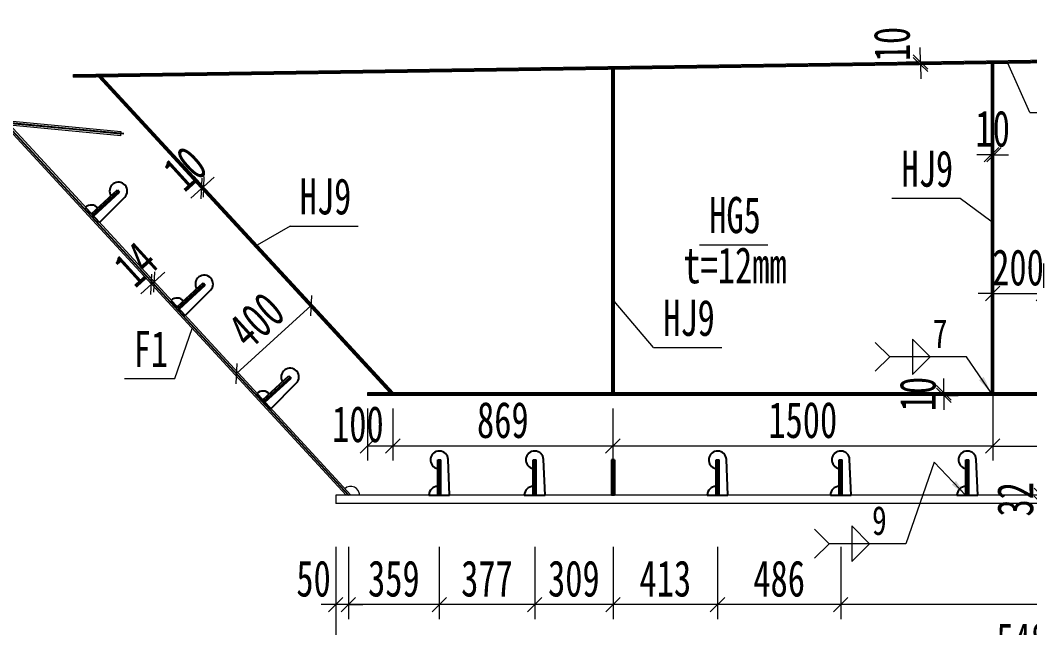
# Model space of a CAD drawing. Header units: millimetres. Extents: x 44597 to 300567, y -113054 to 73044.
# Drawn here: x 122285 to 126272, y -99678 to -97275 of the extents above; entities that cross this region are included whole.
import ezdxf
from ezdxf.enums import TextEntityAlignment as Align

# ---------------------------------------------------------------- set-up
doc = ezdxf.new("R2010")
doc.units = ezdxf.units.MM
doc.layers.get('Defpoints').update_dxf_attribs({"color": 8})
for name, color, linetype, lineweight in [('Dim', 4, 'Continuous', 15), ('文字', 7, 'Continuous', 15), ('细实线', 4, 'Continuous', 15), ('钢板粗线', 1, 'Continuous', 25), ('钢板细线', 6, 'Continuous', 15)]:
    doc.layers.add(name, color=color, linetype=linetype, lineweight=lineweight)
doc.layers.add('Text', color=4, linetype='Continuous')
doc.styles.add('111', font='', dxfattribs={"width": 0.7})
doc.styles.add('BM_Dim', font='', dxfattribs={"width": 0.85})
doc.styles.add('SMEDI', font='', dxfattribs={"width": 0.75})
doc.styles.get("Standard").update_dxf_attribs({"font": ''})
doc.styles.get('111').set_extended_font_data('仿宋_GB2312')
doc.styles.get('BM_Dim').set_extended_font_data('仿宋_GB2312')
doc.styles.get('SMEDI').set_extended_font_data('仿宋_GB2312')
doc.styles.get('Standard').set_extended_font_data('仿宋_GB2312')
doc.dimstyles.new('200', dxfattribs={"dimscale": 0, "dimtxt": 2.5, "dimasz": 1, "dimexe": 1, "dimexo": 1, "dimgap": 0.6, "dimtad": 1, "dimdec": 0, "dimdsep": 46, "dimtxsty": '111', "dimblk": 'OBLIQUE', "dimcen": 0, "dimclrd": 4, "dimclre": 4, "dimclrt": 4, "dimadec": 1, "dimazin": 2, "dimtfac": 1, "dimtdec": 0, "dimtix": 1, "dimtmove": 2, "dimatfit": 3, "dimfxl": 4, "dimfxlon": 1, "dimtolj": 1, "dimlwd": -1, "dimlwe": -1, "dimarcsym": 0})
doc.dimstyles.new('MSteel_1.0_1.0', dxfattribs={"dimtxt": 3, "dimasz": 1.2, "dimexe": 1, "dimexo": 1, "dimgap": 1, "dimtad": 3, "dimtoh": 1, "dimdec": 0, "dimzin": 0, "dimdsep": 46, "dimtxsty": 'Standard', "dimblk": 'ARCHTICK', "dimcen": 0.09, "dimclrd": 3, "dimclre": 3, "dimadec": 0, "dimazin": 0, "dimtfac": 1, "dimtdec": 4, "dimtofl": 0, "dimtmove": 0, "dimatfit": 3, "dimfxl": 1, "dimtolj": 1, "dimtzin": 0, "dimarcsym": 0})

# ---------------------------------------------------------------- blocks, each defined once
blk = doc.blocks.new('_Oblique')
at = {"color": 0, "linetype": 'ByBlock', "lineweight": -2}
blk.add_line((-0.5, -0.5), (0.5, 0.5), dxfattribs=at)
blk = doc.blocks.new('*D2930')
at = {"layer": 'Defpoints', "color": 0, "transparency": 16777216}
for p in [(123531.2, -99185.5), (129020.4, -99173.9), (123531.2, -99832.6)]:
    blk.add_point(p, dxfattribs=at)
at = {"layer": '细实线', "color": 4, "transparency": 16777216}
for p, q in [((123531.2, -99604), (123531.2, -99889.8)), ((129020.4, -99604), (129020.4, -99889.8)), ((129020.4, -99832.6), (123531.2, -99832.6))]:
    blk.add_line(p, q, dxfattribs=at)
at = {"layer": '细实线', "color": 4, "transparency": 16777216, "xscale": 57.14285714285715, "yscale": 57.14285714285715, "zscale": 57.14285714285715, "rotation": 180}
blk.add_blockref('_Oblique', (123531.2, -99832.6), dxfattribs=at)
at = {"layer": '细实线', "color": 4, "transparency": 16777216, "xscale": 57.14285714285715, "yscale": 57.14285714285715, "zscale": 57.14285714285715}
blk.add_blockref('_Oblique', (129020.4, -99832.6), dxfattribs=at)
at = {"layer": '细实线', "color": 4, "transparency": 16777216, "insert": (126275.8, -99730.4), "char_height": 142.86, "attachment_point": 5, "style": '111'}
blk.add_mtext('\\A1;5489', dxfattribs=at)
blk = doc.blocks.new('*D2931')
at = {"layer": 'Defpoints', "color": 0, "transparency": 16777216}
for p in [(123656.6, -98753.5), (123756.6, -98753.5), (123656.6, -98959)]:
    blk.add_point(p, dxfattribs=at)
at = {"layer": '细实线', "color": 4, "transparency": 16777216}
for p, q in [((123656.6, -98810.6), (123656.6, -99016.1)), ((123756.6, -98810.6), (123756.6, -99016.1)), ((123756.6, -98959), (123656.6, -98959))]:
    blk.add_line(p, q, dxfattribs=at)
at = {"layer": '细实线', "color": 4, "transparency": 16777216, "xscale": 57.14285714285715, "yscale": 57.14285714285715, "zscale": 57.14285714285715, "rotation": 180}
blk.add_blockref('_Oblique', (123656.6, -98959), dxfattribs=at)
at = {"layer": '细实线', "color": 4, "transparency": 16777216, "xscale": 57.14285714285715, "yscale": 57.14285714285715, "zscale": 57.14285714285715}
blk.add_blockref('_Oblique', (123756.6, -98959), dxfattribs=at)
at = {"layer": '细实线', "color": 4, "transparency": 16777216, "insert": (123618.5, -98873.2), "char_height": 142.86, "attachment_point": 5, "style": '111'}
blk.add_mtext('\\A1;100', dxfattribs=at)
blk = doc.blocks.new('*D2935')
at = {"layer": 'Defpoints', "color": 0, "transparency": 16777216}
for p in [(124625.4, -98753.5), (126125.4, -98748.5), (124625.4, -98959)]:
    blk.add_point(p, dxfattribs=at)
at = {"layer": '细实线', "color": 4, "transparency": 16777216}
for p, q in [((124625.4, -98810.6), (124625.4, -99016.1)), ((126125.4, -98805.6), (126125.4, -99016.1)), ((126125.4, -98959), (124625.4, -98959))]:
    blk.add_line(p, q, dxfattribs=at)
at = {"layer": '细实线', "color": 4, "transparency": 16777216, "xscale": 57.14285714285715, "yscale": 57.14285714285715, "zscale": 57.14285714285715, "rotation": 180}
blk.add_blockref('_Oblique', (124625.4, -98959), dxfattribs=at)
at = {"layer": '细实线', "color": 4, "transparency": 16777216, "xscale": 57.14285714285715, "yscale": 57.14285714285715, "zscale": 57.14285714285715}
blk.add_blockref('_Oblique', (126125.4, -98959), dxfattribs=at)
at = {"layer": '细实线', "color": 4, "transparency": 16777216, "insert": (125375.4, -98856.7), "char_height": 142.86, "attachment_point": 5, "style": '111'}
blk.add_mtext('\\A1;1500', dxfattribs=at)
blk = doc.blocks.new('*D2936')
at = {"layer": 'Defpoints', "color": 0, "transparency": 16777216}
for p in [(124626.1, -99153.5), (125038.9, -99153.5), (124626.1, -99585.8)]:
    blk.add_point(p, dxfattribs=at)
at = {"layer": '细实线', "color": 4, "transparency": 16777216}
for p, q in [((124626.1, -99357.2), (124626.1, -99643)), ((125038.9, -99357.2), (125038.9, -99643)), ((125038.9, -99585.8), (124626.1, -99585.8))]:
    blk.add_line(p, q, dxfattribs=at)
at = {"layer": '细实线', "color": 4, "transparency": 16777216, "xscale": 57.14285714285715, "yscale": 57.14285714285715, "zscale": 57.14285714285715, "rotation": 180}
blk.add_blockref('_Oblique', (124626.1, -99585.8), dxfattribs=at)
at = {"layer": '细实线', "color": 4, "transparency": 16777216, "xscale": 57.14285714285715, "yscale": 57.14285714285715, "zscale": 57.14285714285715}
blk.add_blockref('_Oblique', (125038.9, -99585.8), dxfattribs=at)
at = {"layer": '细实线', "color": 4, "transparency": 16777216, "insert": (124832.5, -99483.6), "char_height": 142.86, "attachment_point": 5, "style": '111'}
blk.add_mtext('\\A1;413', dxfattribs=at)
blk = doc.blocks.new('12-140加劲 有过焊孔')
at = {"layer": 'Defpoints'}
blk.add_line((0, 0), (0, 140), dxfattribs=at)
at = {"layer": '钢板粗线', "color": 7}
for p, q in [((-6, 0), (-6, 140)), ((-6, 140), (6, 140)), ((6, 0), (6, 140)), ((41, 0), (35, 141.5)), ((-41, 0), (41, 0))]:
    blk.add_line(p, q, dxfattribs=at)
for centre, start, end in [((0, 140), 2.441, 260.1291), ((-6, 0), 90, 180)]:
    blk.add_arc(centre, 35, start, end, dxfattribs=at)
blk = doc.blocks.new('*D874')
at = {"layer": 'Defpoints', "color": 0, "transparency": 16777216}
for p in [(-3589.7, -2267.1), (-3729.8, -2299.1), (-3589.7, -2299.1)]:
    blk.add_point(p, dxfattribs=at)
at = {"layer": '细实线', "color": 4, "transparency": 16777216}
for p, q in [((-3729.8, -2267.1), (-3729.8, -2209.9)), ((-3646.9, -2267.1), (-3786.9, -2267.1)), ((-3729.8, -2267.1), (-3729.8, -2299.1)), ((-3646.9, -2299.1), (-3786.9, -2299.1)), ((-3729.8, -2299.1), (-3729.8, -2356.2))]:
    blk.add_line(p, q, dxfattribs=at)
at = {"layer": '细实线', "color": 4, "transparency": 16777216, "xscale": 57.14285714285715, "yscale": 57.14285714285715, "zscale": 57.14285714285715}
for p, rotation in [((-3729.8, -2267.1), 270), ((-3729.8, -2299.1), 90)]:
    blk.add_blockref('_Oblique', p, dxfattribs=dict(at, rotation=rotation))
at = {"layer": '细实线', "color": 4, "transparency": 16777216, "insert": (-3832, -2283.1), "char_height": 142.86, "attachment_point": 5, "rotation": 90, "style": '111'}
blk.add_mtext('\\A1;32', dxfattribs=at)
blk = doc.blocks.new('*D875')
at = {"layer": 'Defpoints', "color": 0, "transparency": 16777216}
for p in [(-4115.6, -1862.1), (-4115.6, -1872.1), (-4115, -1872.1)]:
    blk.add_point(p, dxfattribs=at)
at = {"layer": '细实线', "color": 4, "transparency": 16777216}
for p, q in [((-4115, -1862.1), (-4115, -1804.9)), ((-4115, -1862.1), (-4057.8, -1862.1)), ((-4115, -1862.1), (-4115, -1872.1)), ((-4115, -1872.1), (-4057.8, -1872.1)), ((-4115, -1872.1), (-4115, -1929.2))]:
    blk.add_line(p, q, dxfattribs=at)
at = {"layer": '细实线', "color": 4, "transparency": 16777216, "xscale": 57.14285714285715, "yscale": 57.14285714285715, "zscale": 57.14285714285715}
for p, rotation in [((-4115, -1862.1), 270), ((-4115, -1872.1), 90)]:
    blk.add_blockref('_Oblique', p, dxfattribs=dict(at, rotation=rotation))
at = {"layer": '细实线', "color": 4, "transparency": 16777216, "insert": (-4217.2, -1867.1), "char_height": 142.86, "attachment_point": 5, "rotation": 90, "style": '111'}
blk.add_mtext('\\A1;10', dxfattribs=at)
blk = doc.blocks.new('*D876')
at = {"layer": 'Defpoints', "color": 0, "transparency": 16777216}
for p in [(-3916.9, -920.7), (-3926.9, -975.4), (-3916.9, -975.4)]:
    blk.add_point(p, dxfattribs=at)
at = {"layer": '细实线', "color": 4, "transparency": 16777216}
for p, q in [((-3926.9, -920.7), (-3926.9, -863.5)), ((-3916.9, -920.7), (-3916.9, -863.5)), ((-3926.9, -920.7), (-3984, -920.7)), ((-3926.9, -920.7), (-3916.9, -920.7)), ((-3916.9, -920.7), (-3859.8, -920.7))]:
    blk.add_line(p, q, dxfattribs=at)
at = {"layer": '细实线', "color": 4, "transparency": 16777216, "xscale": 57.14285714285715, "yscale": 57.14285714285715, "zscale": 57.14285714285715}
blk.add_blockref('_Oblique', (-3926.9, -920.7), dxfattribs=at)
at = {"layer": '细实线', "color": 4, "transparency": 16777216, "xscale": 57.14285714285715, "yscale": 57.14285714285715, "zscale": 57.14285714285715, "rotation": 180}
blk.add_blockref('_Oblique', (-3916.9, -920.7), dxfattribs=at)
at = {"layer": '细实线', "color": 4, "transparency": 16777216, "insert": (-3921.9, -818.4), "char_height": 142.86, "attachment_point": 5, "style": '111'}
blk.add_mtext('\\A1;10', dxfattribs=at)
blk = doc.blocks.new('*D877')
at = {"layer": 'Defpoints', "color": 0, "transparency": 16777216}
for p in [(-3921.9, -1776.5), (-2421.9, -1864.1), (-2421.9, -2072.6)]:
    blk.add_point(p, dxfattribs=at)
at = {"layer": '细实线', "color": 4, "transparency": 16777216}
for p, q in [((-3921.9, -1844), (-3921.9, -2129.7)), ((-2421.9, -1921.2), (-2421.9, -2129.7)), ((-3921.9, -2072.6), (-2421.9, -2072.6))]:
    blk.add_line(p, q, dxfattribs=at)
at = {"layer": '细实线', "color": 4, "transparency": 16777216, "xscale": 57.14285714285715, "yscale": 57.14285714285715, "zscale": 57.14285714285715, "rotation": 180}
blk.add_blockref('_Oblique', (-3921.9, -2072.6), dxfattribs=at)
at = {"layer": '细实线', "color": 4, "transparency": 16777216, "xscale": 57.14285714285715, "yscale": 57.14285714285715, "zscale": 57.14285714285715}
blk.add_blockref('_Oblique', (-2421.9, -2072.6), dxfattribs=at)
at = {"layer": '细实线', "color": 4, "transparency": 16777216, "insert": (-3171.9, -1970.3), "char_height": 142.86, "attachment_point": 5, "style": '111'}
blk.add_mtext('\\A1;1500', dxfattribs=at)
blk = doc.blocks.new('*D880')
at = {"layer": 'Defpoints', "color": 0, "transparency": 16777216}
for p in [(-3721.9, -1293.6), (-3921.9, -1351.9), (-3721.9, -1469.4)]:
    blk.add_point(p, dxfattribs=at)
at = {"layer": '细实线', "color": 4, "transparency": 16777216}
for p, q in [((-3721.9, -1350.7), (-3721.9, -1526.6)), ((-3921.9, -1409.1), (-3921.9, -1526.6)), ((-3921.9, -1469.4), (-3979, -1469.4)), ((-3921.9, -1469.4), (-3721.9, -1469.4)), ((-3721.9, -1469.4), (-3664.8, -1469.4))]:
    blk.add_line(p, q, dxfattribs=at)
at = {"layer": '细实线', "color": 4, "transparency": 16777216, "xscale": 57.14285714285715, "yscale": 57.14285714285715, "zscale": 57.14285714285715}
blk.add_blockref('_Oblique', (-3921.9, -1469.4), dxfattribs=at)
at = {"layer": '细实线', "color": 4, "transparency": 16777216, "xscale": 57.14285714285715, "yscale": 57.14285714285715, "zscale": 57.14285714285715, "rotation": 180}
blk.add_blockref('_Oblique', (-3721.9, -1469.4), dxfattribs=at)
at = {"layer": '细实线', "color": 4, "transparency": 16777216, "insert": (-3821.9, -1367.2), "char_height": 142.86, "attachment_point": 5, "style": '111'}
blk.add_mtext('\\A1;200', dxfattribs=at)
blk = doc.blocks.new('角焊缝1')
at = {"layer": 'Dim'}
blk.add_line((-3101.175, 370.223), (-3106.48, 370.223), dxfattribs=at)
blk.add_lwpolyline([(-3107.48, 369.223), (-3106.48, 370.223), (-3107.48, 371.223)], dxfattribs=at)
blk.add_lwpolyline([(-3104.907, 371.455), (-3104.907, 368.992), (-3103.675, 370.223)], close=True, dxfattribs=at)
blk = doc.blocks.new('_ArchTick')
at = {"color": 0, "linetype": 'ByBlock', "const_width": 0.15}
blk.add_lwpolyline([(-0.5, -0.5), (0.5, 0.5)], dxfattribs=at)
blk = doc.blocks.new('*D887')
at = {"layer": 'Defpoints', "color": 0, "transparency": 16777216}
for p in [(-4171.7, -553.6), (-4206.9, -564.2), (-4171.6, -563.6)]:
    blk.add_point(p, dxfattribs=at)
at = {"layer": '细实线', "color": 4, "transparency": 16777216}
for p, q in [((-4207, -554.2), (-4207.9, -497)), ((-4207, -554.2), (-4264.2, -555)), ((-4207, -554.2), (-4206.9, -564.2)), ((-4206.9, -564.2), (-4264, -565)), ((-4206.9, -564.2), (-4206, -621.3))]:
    blk.add_line(p, q, dxfattribs=at)
at = {"layer": '细实线', "color": 4, "transparency": 16777216, "xscale": 57.14285714285715, "yscale": 57.14285714285715, "zscale": 57.14285714285715}
for p, rotation in [((-4207, -554.2), 270.8593722436547), ((-4206.9, -564.2), 90.8593722436547)]:
    blk.add_blockref('_Oblique', p, dxfattribs=dict(at, rotation=rotation))
at = {"layer": '细实线', "color": 4, "transparency": 16777216, "insert": (-4319.2, -483.4), "char_height": 142.86, "attachment_point": 5, "rotation": 90.8594, "style": '111'}
blk.add_mtext('\\A1;10', dxfattribs=at)
blk = doc.blocks.new('*D893')
at = {"layer": 'Defpoints', "color": 0, "transparency": 16777216}
for p in [(-4521.9, -2267.1), (-1521.9, -2267.1), (-4521.9, -2699.4)]:
    blk.add_point(p, dxfattribs=at)
at = {"layer": '细实线', "color": 4, "transparency": 16777216}
for p, q in [((-4521.9, -2470.8), (-4521.9, -2756.6)), ((-1521.9, -2470.8), (-1521.9, -2756.6)), ((-1521.9, -2699.4), (-4521.9, -2699.4))]:
    blk.add_line(p, q, dxfattribs=at)
at = {"layer": '细实线', "color": 4, "transparency": 16777216, "xscale": 57.14285714285715, "yscale": 57.14285714285715, "zscale": 57.14285714285715, "rotation": 180}
blk.add_blockref('_Oblique', (-4521.9, -2699.4), dxfattribs=at)
at = {"layer": '细实线', "color": 4, "transparency": 16777216, "xscale": 57.14285714285715, "yscale": 57.14285714285715, "zscale": 57.14285714285715}
blk.add_blockref('_Oblique', (-1521.9, -2699.4), dxfattribs=at)
at = {"layer": '细实线', "color": 4, "transparency": 16777216, "insert": (-3021.9, -2597.2), "char_height": 142.86, "attachment_point": 5, "style": '111'}
blk.add_mtext('\\A1;6×500', dxfattribs=at)
blk = doc.blocks.new('14-160加劲 有过焊孔')
at = {"layer": 'Defpoints'}
blk.add_line((38609.4, 31489.3), (38609.4, 31629.3), dxfattribs=at)
at = {"layer": '钢板粗线', "color": 7}
for p, q in [((38603.4, 31489.3), (38603.4, 31629.3)), ((38603.4, 31629.3), (38615.4, 31629.3)), ((38615.4, 31489.3), (38615.4, 31629.3)), ((38650.4, 31489.3), (38644.3, 31630.8)), ((38568.4, 31489.3), (38650.4, 31489.3))]:
    blk.add_line(p, q, dxfattribs=at)
for centre, start, end in [((38609.4, 31629.3), 2.441, 260.1291), ((38603.4, 31489.3), 90, 180)]:
    blk.add_arc(centre, 35, start, end, dxfattribs=at)
blk = doc.blocks.new('*D2941')
at = {"layer": 'Defpoints', "color": 0, "transparency": 16777216}
for p in [(122813.7, -98309.9), (122814.2, -98331.2), (122824.6, -98321.7)]:
    blk.add_point(p, dxfattribs=at)
at = {"layer": '细实线', "color": 4, "transparency": 16777216}
for p, q in [((122813.7, -98309.9), (122775.3, -98267.6)), ((122813.7, -98309.9), (122856, -98271.4)), ((122803.4, -98319.3), (122764.9, -98277)), ((122803.4, -98319.3), (122813.7, -98309.9)), ((122803.4, -98319.3), (122761.1, -98357.7))]:
    blk.add_line(p, q, dxfattribs=at)
at = {"layer": '细实线', "color": 4, "transparency": 16777216, "xscale": 57.14285714285715, "yscale": 57.14285714285715, "zscale": 57.14285714285715}
for p, rotation in [((122813.7, -98309.9), 222.3094118037974), ((122803.4, -98319.3), 42.30941180379739)]:
    blk.add_blockref('_Oblique', p, dxfattribs=dict(at, rotation=rotation))
at = {"layer": '细实线', "color": 4, "transparency": 16777216, "insert": (122740.8, -98240.1), "char_height": 142.86, "attachment_point": 5, "rotation": 42.3094, "style": '111'}
blk.add_mtext('\\A1;14', dxfattribs=at)
blk = doc.blocks.new('*D2942')
at = {"layer": 'Defpoints', "color": 0, "transparency": 16777216}
for p in [(123008.9, -97934.2), (123026.9, -97954), (123019.5, -97960.7)]:
    blk.add_point(p, dxfattribs=at)
at = {"layer": '细实线', "color": 4, "transparency": 16777216}
for p, q in [((123001.5, -97940.9), (122963.1, -97898.7)), ((123008.9, -97934.2), (122970.5, -97892)), ((123008.9, -97934.2), (123051.2, -97895.7)), ((123001.5, -97940.9), (122959.3, -97979.4)), ((123001.5, -97940.9), (123008.9, -97934.2))]:
    blk.add_line(p, q, dxfattribs=at)
at = {"layer": '细实线', "color": 4, "transparency": 16777216, "xscale": 57.14285714285715, "yscale": 57.14285714285715, "zscale": 57.14285714285715}
for p, rotation in [((123001.5, -97940.9), 42.31909851144874), ((123008.9, -97934.2), 222.3190985114487)]:
    blk.add_blockref('_Oblique', p, dxfattribs=dict(at, rotation=rotation))
at = {"layer": '细实线', "color": 4, "transparency": 16777216, "insert": (122936.4, -97862), "char_height": 142.86, "attachment_point": 5, "rotation": 42.3191, "style": '111'}
blk.add_mtext('\\A1;10', dxfattribs=at)
blk = doc.blocks.new('*D2943')
at = {"layer": 'Defpoints', "color": 0, "transparency": 16777216}
for p in [(123434.5, -98403.5), (123475.4, -98448.4), (123179.7, -98717.6)]:
    blk.add_point(p, dxfattribs=at)
at = {"layer": '细实线', "color": 4, "transparency": 16777216}
for p, q in [((123436.9, -98406.2), (123396, -98361.2)), ((123138.8, -98672.7), (123434.5, -98403.5)), ((123141.2, -98675.4), (123100.3, -98630.5))]:
    blk.add_line(p, q, dxfattribs=at)
at = {"layer": '细实线', "color": 4, "transparency": 16777216, "xscale": 57.14285714285715, "yscale": 57.14285714285715, "zscale": 57.14285714285715}
for p, rotation in [((123434.5, -98403.5), 42.31909851127168), ((123138.8, -98672.7), 222.3190985112716)]:
    blk.add_blockref('_Oblique', p, dxfattribs=dict(at, rotation=rotation))
at = {"layer": '细实线', "color": 4, "transparency": 16777216, "insert": (123217.8, -98462.5), "char_height": 142.86, "attachment_point": 5, "rotation": 42.3191, "style": '111'}
blk.add_mtext('\\A1;400', dxfattribs=at)
blk = doc.blocks.new('*D2944')
at = {"layer": 'Defpoints', "color": 0, "transparency": 16777216}
for p in [(123531.2, -99153.5), (123581.2, -99153.5), (123531.2, -99585.8)]:
    blk.add_point(p, dxfattribs=at)
at = {"layer": '细实线', "color": 4, "transparency": 16777216}
for p, q in [((123531.2, -99357.2), (123531.2, -99643)), ((123581.2, -99357.2), (123581.2, -99643)), ((123531.2, -99585.8), (123474, -99585.8)), ((123581.2, -99585.8), (123531.2, -99585.8)), ((123581.2, -99585.8), (123638.3, -99585.8))]:
    blk.add_line(p, q, dxfattribs=at)
at = {"layer": '细实线', "color": 4, "transparency": 16777216, "xscale": 57.14285714285715, "yscale": 57.14285714285715, "zscale": 57.14285714285715}
blk.add_blockref('_Oblique', (123531.2, -99585.8), dxfattribs=at)
at = {"layer": '细实线', "color": 4, "transparency": 16777216, "xscale": 57.14285714285715, "yscale": 57.14285714285715, "zscale": 57.14285714285715, "rotation": 180}
blk.add_blockref('_Oblique', (123581.2, -99585.8), dxfattribs=at)
at = {"layer": '细实线', "color": 4, "transparency": 16777216, "insert": (123443.5, -99483.6), "char_height": 142.86, "attachment_point": 5, "style": '111'}
blk.add_mtext('\\A1;50', dxfattribs=at)
blk = doc.blocks.new('*D2949')
at = {"layer": 'Defpoints', "color": 0, "transparency": 16777216}
for p in [(125038.9, -99153.5), (125525.4, -99153.5), (125038.9, -99585.8)]:
    blk.add_point(p, dxfattribs=at)
at = {"layer": '细实线', "color": 4, "transparency": 16777216}
for p, q in [((125038.9, -99357.2), (125038.9, -99643)), ((125525.4, -99357.2), (125525.4, -99643)), ((125525.4, -99585.8), (125038.9, -99585.8))]:
    blk.add_line(p, q, dxfattribs=at)
at = {"layer": '细实线', "color": 4, "transparency": 16777216, "xscale": 57.14285714285715, "yscale": 57.14285714285715, "zscale": 57.14285714285715, "rotation": 180}
blk.add_blockref('_Oblique', (125038.9, -99585.8), dxfattribs=at)
at = {"layer": '细实线', "color": 4, "transparency": 16777216, "xscale": 57.14285714285715, "yscale": 57.14285714285715, "zscale": 57.14285714285715}
blk.add_blockref('_Oblique', (125525.4, -99585.8), dxfattribs=at)
at = {"layer": '细实线', "color": 4, "transparency": 16777216, "insert": (125282.1, -99483.6), "char_height": 142.86, "attachment_point": 5, "style": '111'}
blk.add_mtext('\\A1;486', dxfattribs=at)
blk = doc.blocks.new('*D2958')
at = {"layer": 'Defpoints', "color": 0, "transparency": 16777216}
for p in [(123756.6, -98753.5), (124625.4, -98753.5), (123756.6, -98959)]:
    blk.add_point(p, dxfattribs=at)
at = {"layer": '细实线', "color": 4, "transparency": 16777216}
for p, q in [((123756.6, -98810.6), (123756.6, -99016.1)), ((124625.4, -98810.6), (124625.4, -99016.1)), ((124625.4, -98959), (123756.6, -98959))]:
    blk.add_line(p, q, dxfattribs=at)
at = {"layer": '细实线', "color": 4, "transparency": 16777216, "xscale": 57.14285714285715, "yscale": 57.14285714285715, "zscale": 57.14285714285715, "rotation": 180}
blk.add_blockref('_Oblique', (123756.6, -98959), dxfattribs=at)
at = {"layer": '细实线', "color": 4, "transparency": 16777216, "xscale": 57.14285714285715, "yscale": 57.14285714285715, "zscale": 57.14285714285715}
blk.add_blockref('_Oblique', (124625.4, -98959), dxfattribs=at)
at = {"layer": '细实线', "color": 4, "transparency": 16777216, "insert": (124191, -98856.7), "char_height": 142.86, "attachment_point": 5, "style": '111'}
blk.add_mtext('\\A1;869', dxfattribs=at)
blk = doc.blocks.new('*D2962')
at = {"layer": 'Defpoints', "color": 0, "transparency": 16777216}
for p in [(124316.8, -99153.5), (124626.1, -99153.5), (124316.8, -99585.8)]:
    blk.add_point(p, dxfattribs=at)
at = {"layer": '细实线', "color": 4, "transparency": 16777216}
for p, q in [((124316.8, -99357.2), (124316.8, -99643)), ((124626.1, -99357.2), (124626.1, -99643)), ((124626.1, -99585.8), (124316.8, -99585.8))]:
    blk.add_line(p, q, dxfattribs=at)
at = {"layer": '细实线', "color": 4, "transparency": 16777216, "xscale": 57.14285714285715, "yscale": 57.14285714285715, "zscale": 57.14285714285715, "rotation": 180}
blk.add_blockref('_Oblique', (124316.8, -99585.8), dxfattribs=at)
at = {"layer": '细实线', "color": 4, "transparency": 16777216, "xscale": 57.14285714285715, "yscale": 57.14285714285715, "zscale": 57.14285714285715}
blk.add_blockref('_Oblique', (124626.1, -99585.8), dxfattribs=at)
at = {"layer": '细实线', "color": 4, "transparency": 16777216, "insert": (124471.4, -99483.6), "char_height": 142.86, "attachment_point": 5, "style": '111'}
blk.add_mtext('\\A1;309', dxfattribs=at)
blk = doc.blocks.new('*D2963')
at = {"layer": 'Defpoints', "color": 0, "transparency": 16777216}
for p in [(123940, -99153.5), (124316.8, -99153.5), (123940, -99585.8)]:
    blk.add_point(p, dxfattribs=at)
at = {"layer": '细实线', "color": 4, "transparency": 16777216}
for p, q in [((123940, -99357.2), (123940, -99643)), ((124316.8, -99357.2), (124316.8, -99643)), ((124316.8, -99585.8), (123940, -99585.8))]:
    blk.add_line(p, q, dxfattribs=at)
at = {"layer": '细实线', "color": 4, "transparency": 16777216, "xscale": 57.14285714285715, "yscale": 57.14285714285715, "zscale": 57.14285714285715, "rotation": 180}
blk.add_blockref('_Oblique', (123940, -99585.8), dxfattribs=at)
at = {"layer": '细实线', "color": 4, "transparency": 16777216, "xscale": 57.14285714285715, "yscale": 57.14285714285715, "zscale": 57.14285714285715}
blk.add_blockref('_Oblique', (124316.8, -99585.8), dxfattribs=at)
at = {"layer": '细实线', "color": 4, "transparency": 16777216, "insert": (124128.4, -99483.6), "char_height": 142.86, "attachment_point": 5, "style": '111'}
blk.add_mtext('\\A1;377', dxfattribs=at)
blk = doc.blocks.new('*D2964')
at = {"layer": 'Defpoints', "color": 0, "transparency": 16777216}
for p in [(123581.2, -99153.5), (123940, -99153.5), (123581.2, -99585.8)]:
    blk.add_point(p, dxfattribs=at)
at = {"layer": '细实线', "color": 4, "transparency": 16777216}
for p, q in [((123581.2, -99357.2), (123581.2, -99643)), ((123940, -99357.2), (123940, -99643)), ((123940, -99585.8), (123581.2, -99585.8))]:
    blk.add_line(p, q, dxfattribs=at)
at = {"layer": '细实线', "color": 4, "transparency": 16777216, "xscale": 57.14285714285715, "yscale": 57.14285714285715, "zscale": 57.14285714285715, "rotation": 180}
blk.add_blockref('_Oblique', (123581.2, -99585.8), dxfattribs=at)
at = {"layer": '细实线', "color": 4, "transparency": 16777216, "xscale": 57.14285714285715, "yscale": 57.14285714285715, "zscale": 57.14285714285715}
blk.add_blockref('_Oblique', (123940, -99585.8), dxfattribs=at)
at = {"layer": '细实线', "color": 4, "transparency": 16777216, "insert": (123760.6, -99483.6), "char_height": 142.86, "attachment_point": 5, "style": '111'}
blk.add_mtext('\\A1;359', dxfattribs=at)
blk = doc.blocks.new('12-140加劲 无过焊孔')
at = {"layer": 'Defpoints'}
blk.add_line((38946.6, 32076.7), (38946.6, 32216.7), dxfattribs=at)
at = {"layer": '钢板粗线', "color": 7}
for p, q in [((38940.6, 32076.7), (38940.6, 32216.7)), ((38940.6, 32216.7), (38952.6, 32216.7)), ((38952.6, 32076.7), (38952.6, 32216.7)), ((38940.6, 32076.7), (38952.6, 32076.7))]:
    blk.add_line(p, q, dxfattribs=at)
blk = doc.blocks.new('AAA')
at = {"color": 8}
blk.add_line((-3921.9, -1862.1), (-3921.9, -559.9), dxfattribs=at)
at = {"layer": '细实线'}
for p, q in [((-3775.7, -754), (-3861.7, -559)), ((-3775.7, -754), (-3506.9, -754)), ((-4319.6, -1093.2), (-4050.9, -1093.2)), ((-4050.9, -1093.2), (-3929.7, -1182.6))]:
    blk.add_line(p, q, dxfattribs=at)
at = {"layer": '细实线', "color": 8}
blk.add_line((-4152.5, -2135.9), (-4264.9, -2458.6), dxfattribs=at)
at = {"layer": '钢板细线'}
for p, q in [((-3926.9, -1862.1), (-3926.9, -560)), ((-3916.9, -1862.1), (-3916.9, -559.8))]:
    blk.add_line(p, q, dxfattribs=at)
at = {"layer": '细实线', "color": 8, "xscale": 57.1428571428572, "yscale": 57.1428571428572, "zscale": 57.1428571428572}
for p in [(173184.6, -22875.4), (172945.1, -23614.3)]:
    blk.add_blockref('角焊缝1', p, dxfattribs=at)
at = {"layer": '钢板细线', "rotation": 359.9999999999936}
for p in [(-4521.9, -2267.1), (-4021.9, -2267.1)]:
    blk.add_blockref('12-140加劲 有过焊孔', p, dxfattribs=at)
at = {"layer": 'Text', "color": 8, "style": 'SMEDI', "width": 0.75}
for s, p in [('7', (-4159, -1627.8)), ('9', (-4398.5, -2366.7))]:
    blk.add_text(s, height=114.3, dxfattribs=at).set_placement(p, align=Align.MIDDLE_LEFT)
at = {"layer": '文字', "style": 'BM_Dim', "width": 0.7}
blk.add_text('HJ9', height=142.86, dxfattribs=at).set_placement((-4180.1, -1090.1), align=Align.BOTTOM_CENTER)
at = {"layer": '细实线'}
dim = blk.add_linear_dim(base=(-4206.9, -564.2), p1=(-4171.7, -553.6), p2=(-4171.6, -563.6), angle=270.8594, dimstyle='200', override={"dimscale": 57.142857, "dimblk": 'Oblique'}, dxfattribs=at)
dim.commit()
dim.dimension.update_dxf_attribs({"geometry": '*D887', "text_midpoint": (-4319.2, -483.4), "dimtype": 161})
for base, p1, p2, picture, middle in [((-3916.9, -920.7), (-3926.9, -975.4), (-3916.9, -975.4), '*D876', (-3921.9, -818.4)), ((-3721.9, -1469.4), (-3921.9, -1351.9), (-3721.9, -1293.6), '*D880', (-3821.9, -1367.2)), ((-2421.9, -2072.6), (-3921.9, -1776.5), (-2421.9, -1864.1), '*D877', (-3171.9, -1970.3))]:
    dim = blk.add_linear_dim(base=base, p1=p1, p2=p2, dimstyle='200', override={"dimscale": 57.142857, "dimblk": 'Oblique'}, dxfattribs=at)
    dim.commit()
    dim.dimension.update_dxf_attribs({"geometry": picture, "text_midpoint": middle})
for p1, p2, distance, picture, middle in [((-4115.6, -1862.1), (-4115.6, -1872.1), 0.6, '*D875', (-4217.2, -1867.1)), ((-3589.7, -2267.1), (-3589.7, -2299.1), -140, '*D874', (-3832, -2283.1))]:
    dim = blk.add_aligned_dim(p1=p1, p2=p2, distance=distance, dimstyle='200', override={"dimscale": 57.142857, "dimblk": 'Oblique'}, dxfattribs=at)
    dim.commit()
    dim.dimension.update_dxf_attribs({"geometry": picture, "text_midpoint": middle})
dim = blk.add_linear_dim(base=(-4521.9, -2699.4), p1=(-1521.9, -2267.1), p2=(-4521.9, -2267.1), text='6×500', dimstyle='200', override={"dimscale": 57.142857, "dimtxsty": '111', "dimblk": 'Oblique'}, dxfattribs=at)
dim.commit()
dim.dimension.update_dxf_attribs({"geometry": '*D893', "text_midpoint": (-3021.9, -2597.2)})
at = {"layer": 'Dim', "color": 8}
for points in [[(-3927.9, -1862.1), (-4025.4, -1719.8)], [(-4027.9, -2267.6), (-4152.5, -2135.9)]]:
    blk.add_leader(points, dimstyle='MSteel_1.0_1.0', override={"dimscale": 57.142857, "dimclrd": 8}, dxfattribs=at)

msp = doc.modelspace()

# ---------------------------------------------------------------- linework, layer by layer
at = {"layer": 'Defpoints'}
for p, q in [((121525.8, -96922.1), (123581.2, -99153.5)), ((118083, -97303.2), (122694.2, -97723.2)), ((124625.4, -97463.8), (124625.4, -98753.5)), ((122596.6, -97494.2), (123756.6, -98753.5)), ((122682.7, -97724.3), (122234.7, -97681.4))]:
    msp.add_line(p, q, dxfattribs=at)
at = {"layer": 'Defpoints', "color": 8}
for p, q in [((122495.9, -97495.7), (129004.1, -97398.1)), ((128740.6, -98753.5), (123656.6, -98753.5))]:
    msp.add_line(p, q, dxfattribs=at)
at = {"layer": '细实线'}
for p, q in [((123350.9, -98089.1), (123221.2, -98164.9)), ((123350.9, -98089.1), (123619.7, -98089.1)), ((124968.2, -98163.1), (125237, -98163.1)), ((124786.5, -98569.2), (124630.4, -98386.6)), ((122895.9, -98692.3), (122964.3, -98494.1)), ((124786.5, -98569.2), (125055.3, -98569.2)), ((122696.4, -98692.3), (122895.9, -98692.3))]:
    msp.add_line(p, q, dxfattribs=at)
at = {"layer": '钢板细线'}
for p, q in [((121531.1, -96938.1), (123571.7, -99153.5)), ((121550.3, -96938.3), (123590.7, -99153.5)), ((122495.8, -97490.7), (129004, -97393.1)), ((122495.9, -97500.7), (129004.2, -97403.1)), ((124620.4, -97468.9), (124620.4, -98748.5)), ((124630.4, -97468.7), (124630.4, -98748.5)), ((122495.9, -97500.7), (122495.8, -97490.7)), ((122594.5, -97499.2), (123745.2, -98748.5)), ((122607.9, -97499), (123758.7, -98748.5)), ((123656.6, -98748.5), (123656.6, -98758.5)), ((128740.6, -98748.5), (123656.6, -98748.5)), ((128740.6, -98758.5), (123656.6, -98758.5)), ((129020.4, -99153.5), (123531.2, -99153.5)), ((123531.2, -99153.5), (123531.2, -99185.5)), ((129020.4, -99185.5), (123531.2, -99185.5))]:
    msp.add_line(p, q, dxfattribs=at)
at = {"layer": '钢板细线', "color": 7}
for p, q in [((122683.4, -97716.3), (122226.6, -97672.6)), ((122681.9, -97732.3), (122242.8, -97690.2)), ((122681.9, -97732.3), (122683.4, -97716.3))]:
    msp.add_line(p, q, dxfattribs=at)
at = {"layer": '钢板细线'}
msp.add_arc((123590.7, -99153.5), 35, 0, 132.5863, dxfattribs=at)

# ---------------------------------------------------------------- block references
at = {"layer": '细实线'}
msp.add_blockref('AAA', (130047.3, -96886.4), dxfattribs=at)
at = {"layer": '钢板细线'}
for name, p, rotation in [('14-160加劲 有过焊孔', (73251.1, -90981.7), 312.6489191297741), ('14-160加劲 有过焊孔', (73589.8, -91349.4), 312.6489191297599), ('14-160加劲 有过焊孔', (73928.6, -91717.2), 312.6489191297599), ('12-140加劲 有过焊孔', (123940, -99153.5), 359.9999999999936), ('12-140加劲 有过焊孔', (124316.8, -99153.5), 359.9999999999936), ('12-140加劲 有过焊孔', (125038.9, -99153.5), 359.9999999999936), ('12-140加劲 无过焊孔', (163572.6, -66936.7), 180.0000000000019)]:
    msp.add_blockref(name, p, dxfattribs=dict(at, rotation=rotation))

# ---------------------------------------------------------------- texts
at = {"layer": '文字', "style": 'BM_Dim', "width": 0.7}
for s, p in [('HJ9', (123490.5, -98086)), ('HG5', (125107.7, -98160)), ('t=12mm', (125107.7, -98358.4)), ('HJ9', (124926.1, -98566.2)), ('F1', (122801.3, -98689.2))]:
    msp.add_text(s, height=142.86, dxfattribs=at).set_placement(p, align=Align.BOTTOM_CENTER)

# ---------------------------------------------------------------- dimensions: what is measured, and where the dimension line sits
at = {"layer": '细实线'}
for p1, p2, distance, picture, middle in [((123019.5, -97960.7), (123026.9, -97954), 26.7, '*D2942', (122936.4, -97862)), ((122814.2, -98331.2), (122824.6, -98321.7), 16.1, '*D2941', (122740.8, -98240.1)), ((123179.7, -98717.6), (123475.4, -98448.4), 60.7, '*D2943', (123217.8, -98462.5))]:
    dim = msp.add_aligned_dim(p1=p1, p2=p2, distance=distance, dimstyle='200', override={"dimscale": 57.142857, "dimblk": 'Oblique'}, dxfattribs=at)
    dim.commit()
    dim.dimension.update_dxf_attribs({"geometry": picture, "text_midpoint": middle})
for base, p1, p2, picture, middle in [((123656.6, -98959), (123756.6, -98753.5), (123656.6, -98753.5), '*D2931', (123618.5, -98873.2)), ((123531.2, -99585.8), (123581.2, -99153.5), (123531.2, -99153.5), '*D2944', (123443.5, -99483.6))]:
    dim = msp.add_linear_dim(base=base, p1=p1, p2=p2, dimstyle='200', override={"dimscale": 57.142857, "dimblk": 'Oblique'}, dxfattribs=at)
    dim.commit()
    dim.dimension.update_dxf_attribs({"geometry": picture, "text_midpoint": middle, "dimtype": 160})
for base, p1, p2, override, picture, middle in [((123756.6, -98959), (124625.4, -98753.5), (123756.6, -98753.5), {"dimscale": 57.142857, "dimblk": 'Oblique'}, '*D2958', (124191, -98856.7)), ((124625.4, -98959), (126125.4, -98748.5), (124625.4, -98753.5), {"dimscale": 57.142857, "dimblk": 'Oblique'}, '*D2935', (125375.4, -98856.7)), ((123581.2, -99585.8), (123940, -99153.5), (123581.2, -99153.5), {"dimscale": 57.142857, "dimblk": 'Oblique'}, '*D2964', (123760.6, -99483.6)), ((123940, -99585.8), (124316.8, -99153.5), (123940, -99153.5), {"dimscale": 57.142857, "dimblk": 'Oblique'}, '*D2963', (124128.4, -99483.6)), ((124316.8, -99585.8), (124626.1, -99153.5), (124316.8, -99153.5), {"dimscale": 57.142857, "dimblk": 'Oblique'}, '*D2962', (124471.4, -99483.6)), ((124626.1, -99585.8), (125038.9, -99153.5), (124626.1, -99153.5), {"dimscale": 57.142857, "dimblk": 'Oblique'}, '*D2936', (124832.5, -99483.6)), ((125038.9214, -99585.8127), (125525.3574, -99153.4736), (125038.9214, -99153.4736), {"dimscale": 57.142857, "dimtxsty": '111', "dimblk": 'Oblique'}, '*D2949', (125282.1394, -99483.5734)), ((123531.2, -99832.6), (129020.4, -99173.9), (123531.2, -99185.5), {"dimscale": 57.142857, "dimtxsty": '111', "dimblk": 'Oblique'}, '*D2930', (126275.8, -99730.4))]:
    dim = msp.add_linear_dim(base=base, p1=p1, p2=p2, dimstyle='200', override=override, dxfattribs=at)
    dim.commit()
    dim.dimension.update_dxf_attribs({"geometry": picture, "text_midpoint": middle})

doc.saveas('drawing.dxf')
